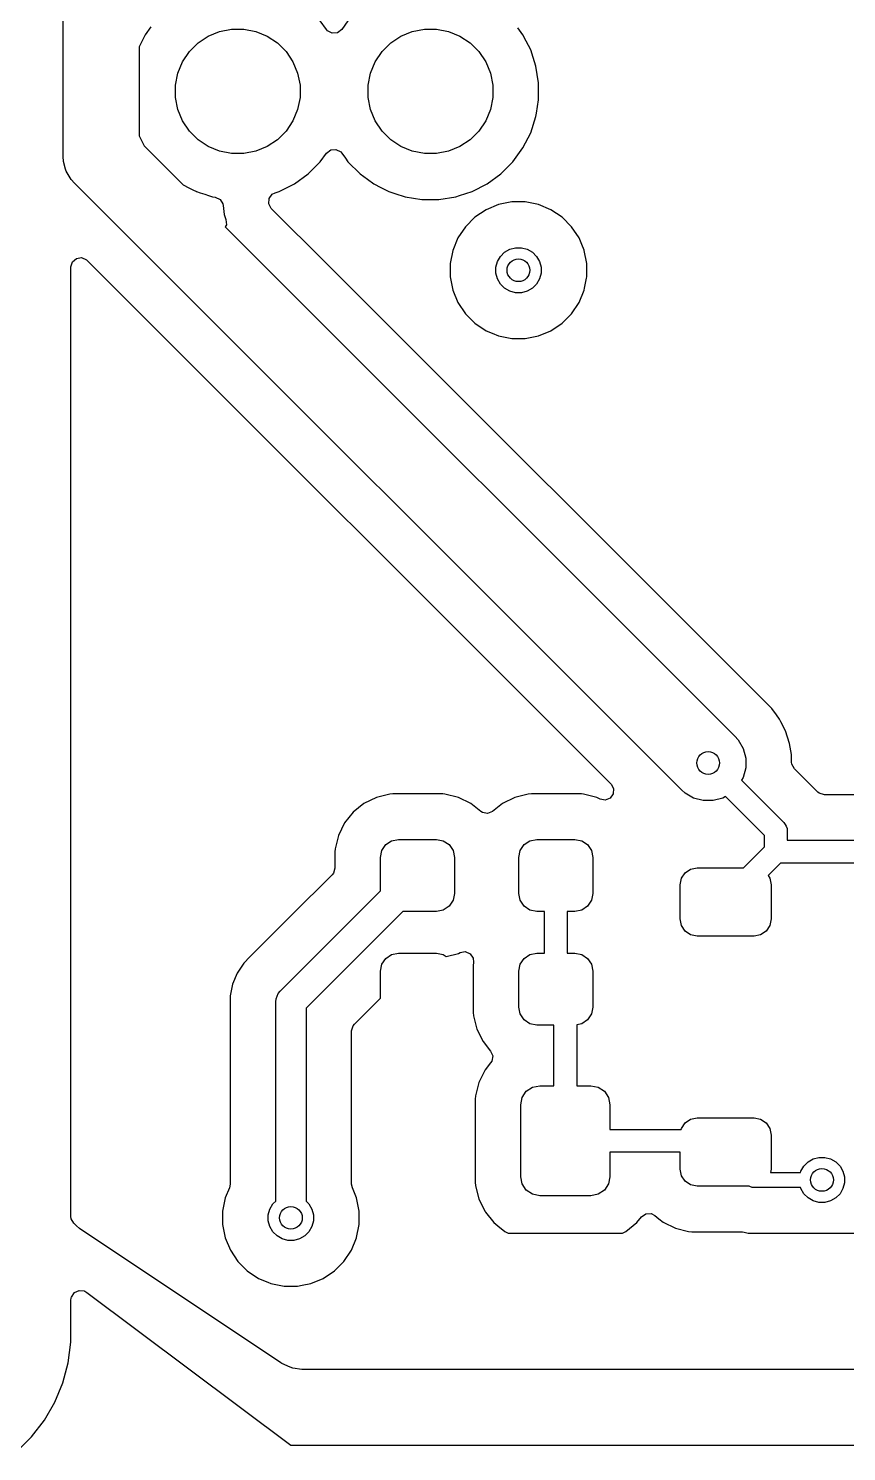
# Model space of a CAD drawing. Header units: inches. Extents: x 1.32 to 5.22, y -7.01 to -1.14.
# Drawn here: x 2.954 to 3.379, y -3.842 to -3.103 of the extents above; entities that cross this region are included whole.
import ezdxf

# ---------------------------------------------------------------- set-up
doc = ezdxf.new("R2010")
doc.units = ezdxf.units.IN
doc.header["$MEASUREMENT"] = 0
doc.layers.add('F.Cu', color=13, linetype='CONTINUOUS', true_color=0xc83434)

msp = doc.modelspace()

# ---------------------------------------------------------------- linework, layer by layer
at = {"layer": 'F.Cu', "linetype": 'CONTINUOUS'}
for p, q in [((2.97244, -3.16929), (2.97244, -2.84094)), ((3.01792, -3.10199), (3.01499, -3.10602)), ((3.05356, -3.10435), (3.05981, -3.10311)), ((3.05981, -3.10311), (3.06618, -3.10311)), ((3.06618, -3.10311), (3.07242, -3.10435)), ((3.10904, -3.10334), (3.1058, -3.09887)), ((3.10959, -3.10397), (3.10904, -3.10334)), ((3.11202, -3.10525), (3.10959, -3.10397)), ((3.11694, -3.10334), (3.11476, -3.10502)), ((3.12018, -3.09887), (3.11694, -3.10334)), ((3.15356, -3.10435), (3.15981, -3.10311)), ((3.15981, -3.10311), (3.16618, -3.10311)), ((3.16618, -3.10311), (3.17242, -3.10435)), ((3.21099, -3.10602), (3.2084, -3.10245)), ((3.01499, -3.10602), (3.01181, -3.11226)), ((3.01499, -3.10602), (3.01499, -3.10602)), ((3.03788, -3.11483), (3.04239, -3.11033)), ((3.04239, -3.11033), (3.04768, -3.10679)), ((3.04768, -3.10679), (3.05356, -3.10435)), ((3.07242, -3.10435), (3.0783, -3.10679)), ((3.0783, -3.10679), (3.0836, -3.11033)), ((3.0836, -3.11033), (3.0881, -3.11483)), ((3.11476, -3.10502), (3.11202, -3.10525)), ((3.13788, -3.11483), (3.14239, -3.11033)), ((3.14239, -3.11033), (3.14768, -3.10679)), ((3.14768, -3.10679), (3.15356, -3.10435)), ((3.17242, -3.10435), (3.1783, -3.10679)), ((3.1783, -3.10679), (3.1836, -3.11033)), ((3.1836, -3.11033), (3.1881, -3.11483)), ((3.21271, -3.10939), (3.21099, -3.10602)), ((3.215, -3.11389), (3.21271, -3.10939)), ((3.01181, -3.11226), (3.01181, -3.1586)), ((3.03435, -3.12012), (3.03788, -3.11483)), ((3.0881, -3.11483), (3.09164, -3.12012)), ((3.13435, -3.12012), (3.13788, -3.11483)), ((3.1881, -3.11483), (3.19164, -3.12012)), ((3.21628, -3.11782), (3.215, -3.11389)), ((3.215, -3.11389), (3.215, -3.11389)), ((3.215, -3.11389), (3.215, -3.11389)), ((3.21773, -3.12229), (3.21628, -3.11782)), ((3.03067, -3.13225), (3.03191, -3.126)), ((3.03191, -3.126), (3.03435, -3.12012)), ((3.09164, -3.12012), (3.09407, -3.126)), ((3.09407, -3.126), (3.09532, -3.13225)), ((3.13067, -3.13225), (3.13191, -3.126)), ((3.13191, -3.126), (3.13435, -3.12012)), ((3.19164, -3.12012), (3.19407, -3.126)), ((3.19407, -3.126), (3.19532, -3.13225)), ((3.21911, -3.13102), (3.21773, -3.12229)), ((3.03067, -3.13862), (3.03067, -3.13225)), ((3.09532, -3.13225), (3.09532, -3.13862)), ((3.13067, -3.13862), (3.13067, -3.13225)), ((3.19532, -3.13225), (3.19532, -3.13862)), ((3.21911, -3.13985), (3.21911, -3.13102)), ((3.03191, -3.14486), (3.03067, -3.13862)), ((3.09532, -3.13862), (3.09407, -3.14486)), ((3.13191, -3.14486), (3.13067, -3.13862)), ((3.19532, -3.13862), (3.19407, -3.14486)), ((3.21803, -3.14671), (3.21911, -3.13985)), ((3.03435, -3.15074), (3.03191, -3.14486)), ((3.09407, -3.14486), (3.09164, -3.15074)), ((3.13435, -3.15074), (3.13191, -3.14486)), ((3.19407, -3.14486), (3.19164, -3.15074)), ((3.21773, -3.14858), (3.21803, -3.14671)), ((3.03788, -3.15604), (3.03435, -3.15074)), ((3.09164, -3.15074), (3.0881, -3.15604)), ((3.13788, -3.15604), (3.13435, -3.15074)), ((3.19164, -3.15074), (3.1881, -3.15604)), ((3.215, -3.15698), (3.21773, -3.14858)), ((3.01181, -3.1586), (3.01286, -3.16066)), ((3.01286, -3.16066), (3.01374, -3.16239)), ((3.01374, -3.16239), (3.01444, -3.16377)), ((3.04239, -3.16054), (3.03788, -3.15604)), ((3.04768, -3.16408), (3.04239, -3.16054)), ((3.0836, -3.16054), (3.0783, -3.16408)), ((3.0881, -3.15604), (3.0836, -3.16054)), ((3.14239, -3.16054), (3.13788, -3.15604)), ((3.14768, -3.16408), (3.14239, -3.16054)), ((3.1836, -3.16054), (3.1783, -3.16408)), ((3.1881, -3.15604), (3.1836, -3.16054)), ((3.21099, -3.16485), (3.215, -3.15698)), ((2.97261, -3.17186), (2.97244, -3.16929)), ((3.01444, -3.16377), (3.03466, -3.18398)), ((3.05356, -3.16651), (3.04768, -3.16408)), ((3.05981, -3.16776), (3.05356, -3.16651)), ((3.06618, -3.16776), (3.05981, -3.16776)), ((3.07242, -3.16651), (3.06618, -3.16776)), ((3.0783, -3.16408), (3.07242, -3.16651)), ((3.1058, -3.17199), (3.10904, -3.16753)), ((3.10904, -3.16753), (3.11122, -3.16585)), ((3.11122, -3.16585), (3.11396, -3.16562)), ((3.11396, -3.16562), (3.11639, -3.1669)), ((3.11639, -3.1669), (3.11694, -3.16753)), ((3.11694, -3.16753), (3.11884, -3.17014)), ((3.11884, -3.17014), (3.12018, -3.17199)), ((3.15356, -3.16651), (3.14768, -3.16408)), ((3.15981, -3.16776), (3.15356, -3.16651)), ((3.16618, -3.16776), (3.15981, -3.16776)), ((3.17242, -3.16651), (3.16618, -3.16776)), ((3.1783, -3.16408), (3.17242, -3.16651)), ((3.2058, -3.17199), (3.21099, -3.16485)), ((2.97366, -3.17579), (2.97261, -3.17186)), ((2.97261, -3.17186), (2.97261, -3.17186)), ((2.97394, -3.17682), (2.97366, -3.17579)), ((2.97651, -3.18127), (2.97394, -3.17682)), ((3.09955, -3.17824), (3.1058, -3.17199)), ((3.12018, -3.17199), (3.12643, -3.17824)), ((3.19955, -3.17824), (3.2058, -3.17199)), ((2.97651, -3.18128), (2.97651, -3.18127)), ((2.97821, -3.18321), (2.97651, -3.18128)), ((3.29317, -3.49817), (2.97821, -3.18321)), ((3.03466, -3.18398), (3.03764, -3.1855)), ((3.08454, -3.18744), (3.09241, -3.18343)), ((3.09241, -3.18343), (3.09955, -3.17824)), ((3.12643, -3.17824), (3.12643, -3.17824)), ((3.12643, -3.17824), (3.13026, -3.18102)), ((3.13026, -3.18102), (3.13358, -3.18343)), ((3.13358, -3.18343), (3.1373, -3.18533)), ((3.18454, -3.18744), (3.19241, -3.18343)), ((3.19241, -3.18343), (3.19955, -3.17824)), ((3.03764, -3.1855), (3.0401, -3.18675)), ((3.0401, -3.18675), (3.04119, -3.18731)), ((3.04119, -3.18731), (3.04126, -3.18735)), ((3.04126, -3.18735), (3.0414, -3.18742)), ((3.0414, -3.18742), (3.04148, -3.18746)), ((3.04148, -3.18746), (3.04163, -3.1875)), ((3.04163, -3.1875), (3.04346, -3.1881)), ((3.04346, -3.1881), (3.04595, -3.18891)), ((3.04595, -3.18891), (3.04595, -3.18891)), ((3.04595, -3.18891), (3.04783, -3.18952)), ((3.04783, -3.18952), (3.04985, -3.19017)), ((3.04985, -3.19017), (3.05128, -3.1904)), ((3.05128, -3.1904), (3.05377, -3.19158)), ((3.05377, -3.19158), (3.05522, -3.19391)), ((3.07905, -3.19385), (3.07925, -3.1911)), ((3.07925, -3.1911), (3.0809, -3.1889)), ((3.0809, -3.1889), (3.08231, -3.18817)), ((3.08231, -3.18817), (3.08454, -3.18744)), ((3.1373, -3.18533), (3.14145, -3.18744)), ((3.14145, -3.18744), (3.14145, -3.18744)), ((3.14145, -3.18744), (3.14145, -3.18744)), ((3.14145, -3.18744), (3.14457, -3.18846)), ((3.14457, -3.18846), (3.14985, -3.19017)), ((3.14985, -3.19017), (3.15858, -3.19156)), ((3.15858, -3.19156), (3.15858, -3.19156)), ((3.15858, -3.19156), (3.16741, -3.19156)), ((3.16741, -3.19156), (3.17613, -3.19017)), ((3.17613, -3.19017), (3.178, -3.18957)), ((3.178, -3.18957), (3.18454, -3.18744)), ((3.05522, -3.19391), (3.05537, -3.1947)), ((3.05537, -3.1947), (3.05588, -3.19947)), ((3.05588, -3.19947), (3.05687, -3.20202)), ((3.08037, -3.19626), (3.07905, -3.19385)), ((3.10896, -3.22485), (3.08037, -3.19626)), ((3.19187, -3.19693), (3.18606, -3.20081)), ((3.19832, -3.19426), (3.19187, -3.19693)), ((3.19187, -3.19693), (3.19187, -3.19693)), ((3.20517, -3.19289), (3.19832, -3.19426)), ((3.19832, -3.19426), (3.19832, -3.19426)), ((3.21215, -3.19289), (3.20517, -3.19289)), ((3.20517, -3.19289), (3.20517, -3.19289)), ((3.219, -3.19426), (3.21215, -3.19289)), ((3.21215, -3.19289), (3.21215, -3.19289)), ((3.22545, -3.19693), (3.219, -3.19426)), ((3.219, -3.19426), (3.219, -3.19426)), ((3.23126, -3.20081), (3.22545, -3.19693)), ((3.22545, -3.19693), (3.22545, -3.19693)), ((3.0571, -3.20476), (3.05652, -3.20585)), ((3.05652, -3.20585), (3.32101, -3.47033)), ((3.05687, -3.20202), (3.0571, -3.20476)), ((3.18112, -3.20575), (3.17724, -3.21155)), ((3.18606, -3.20081), (3.18112, -3.20575)), ((3.18112, -3.20575), (3.18112, -3.20575)), ((3.18606, -3.20081), (3.18606, -3.20081)), ((3.2362, -3.20575), (3.23126, -3.20081)), ((3.23126, -3.20081), (3.23126, -3.20081)), ((3.24008, -3.21155), (3.2362, -3.20575)), ((3.2362, -3.20575), (3.2362, -3.20575)), ((3.17724, -3.21155), (3.17457, -3.21801)), ((3.17724, -3.21155), (3.17724, -3.21155)), ((3.24148, -3.21494), (3.24008, -3.21155)), ((3.24008, -3.21155), (3.24008, -3.21155)), ((2.97717, -3.22398), (2.97925, -3.22218)), ((2.97925, -3.22218), (2.98197, -3.22179)), ((2.98197, -3.22179), (2.98448, -3.22293)), ((3.17457, -3.21801), (3.17321, -3.22485)), ((3.17457, -3.21801), (3.17457, -3.21801)), ((3.19775, -3.22383), (3.19929, -3.22116)), ((3.19929, -3.22116), (3.20147, -3.21898)), ((3.20147, -3.21898), (3.20414, -3.21743)), ((3.20414, -3.21743), (3.20712, -3.21664)), ((3.20712, -3.21664), (3.2102, -3.21664)), ((3.2102, -3.21664), (3.21318, -3.21743)), ((3.21318, -3.21743), (3.21585, -3.21898)), ((3.21585, -3.21898), (3.21803, -3.22116)), ((3.21803, -3.22116), (3.21957, -3.22383)), ((3.24275, -3.21799), (3.24148, -3.21494)), ((3.24275, -3.21801), (3.24275, -3.21799)), ((3.24411, -3.22485), (3.24275, -3.21801)), ((3.24275, -3.21801), (3.24275, -3.21801)), ((2.9764, -3.22662), (2.97717, -3.22398)), ((2.9764, -3.7197), (2.9764, -3.22662)), ((2.98448, -3.22293), (2.98473, -3.22317)), ((2.98473, -3.22317), (3.25673, -3.49517)), ((3.34013, -3.45603), (3.10896, -3.22485)), ((3.17321, -3.22485), (3.17321, -3.23184)), ((3.19695, -3.2268), (3.19775, -3.22383)), ((3.19695, -3.22989), (3.19695, -3.2268)), ((3.21957, -3.22383), (3.22037, -3.2268)), ((3.22037, -3.2268), (3.22037, -3.22989)), ((3.24411, -3.23184), (3.24411, -3.22485)), ((3.24411, -3.22485), (3.24411, -3.22485)), ((3.24411, -3.22485), (3.24411, -3.22485)), ((3.17321, -3.23184), (3.17457, -3.23869)), ((3.19775, -3.23287), (3.19695, -3.22989)), ((3.19929, -3.23554), (3.19775, -3.23287)), ((3.20147, -3.23772), (3.19929, -3.23554)), ((3.21803, -3.23554), (3.21585, -3.23772)), ((3.21957, -3.23287), (3.21803, -3.23554)), ((3.22037, -3.22989), (3.21957, -3.23287)), ((3.24295, -3.23769), (3.244, -3.2324)), ((3.244, -3.2324), (3.24411, -3.23184)), ((3.17457, -3.23869), (3.17457, -3.23869)), ((3.17457, -3.23869), (3.17724, -3.24514)), ((3.20414, -3.23926), (3.20147, -3.23772)), ((3.20712, -3.24006), (3.20414, -3.23926)), ((3.2102, -3.24006), (3.20712, -3.24006)), ((3.21318, -3.23926), (3.2102, -3.24006)), ((3.21585, -3.23772), (3.21318, -3.23926)), ((3.24008, -3.24514), (3.24275, -3.23869)), ((3.24275, -3.23869), (3.24295, -3.23769)), ((3.17724, -3.24514), (3.17724, -3.24514)), ((3.17724, -3.24514), (3.18112, -3.25095)), ((3.18112, -3.25095), (3.18112, -3.25095)), ((3.18112, -3.25095), (3.18606, -3.25588)), ((3.23126, -3.25588), (3.2362, -3.25095)), ((3.2362, -3.25095), (3.24008, -3.24514)), ((3.18606, -3.25588), (3.18606, -3.25588)), ((3.18606, -3.25588), (3.19187, -3.25976)), ((3.22545, -3.25976), (3.23126, -3.25588)), ((3.19187, -3.25976), (3.19187, -3.25976)), ((3.19187, -3.25976), (3.19496, -3.26104)), ((3.19496, -3.26104), (3.19832, -3.26244)), ((3.19832, -3.26244), (3.19832, -3.26244)), ((3.19832, -3.26244), (3.19832, -3.26244)), ((3.19832, -3.26244), (3.20517, -3.2638)), ((3.20517, -3.2638), (3.20517, -3.2638)), ((3.20517, -3.2638), (3.20517, -3.2638)), ((3.20517, -3.2638), (3.21215, -3.2638)), ((3.21215, -3.2638), (3.21551, -3.26313)), ((3.21215, -3.2638), (3.21215, -3.2638)), ((3.21551, -3.26313), (3.219, -3.26244)), ((3.219, -3.26244), (3.22545, -3.25976)), ((3.219, -3.26244), (3.219, -3.26244)), ((3.219, -3.26244), (3.219, -3.26244)), ((3.3425, -3.45929), (3.34013, -3.45603)), ((3.34414, -3.46154), (3.3425, -3.45929)), ((3.34483, -3.46289), (3.34414, -3.46154)), ((3.34414, -3.46154), (3.34414, -3.46154)), ((3.34414, -3.46154), (3.34414, -3.46154)), ((3.34724, -3.46762), (3.34483, -3.46289)), ((3.32101, -3.47033), (3.3227, -3.47227)), ((3.3227, -3.47227), (3.32527, -3.47672)), ((3.34935, -3.47411), (3.34724, -3.46762)), ((3.34724, -3.46762), (3.34724, -3.46762)), ((3.34724, -3.46762), (3.34724, -3.46762)), ((3.32527, -3.47672), (3.3266, -3.48168)), ((3.35026, -3.4799), (3.34935, -3.47411)), ((3.35041, -3.48084), (3.35026, -3.4799)), ((3.35041, -3.48377), (3.35041, -3.48084)), ((3.3266, -3.48682), (3.32527, -3.49179)), ((3.3266, -3.48168), (3.3266, -3.48682)), ((3.35052, -3.48481), (3.35041, -3.48377)), ((3.35184, -3.48722), (3.35052, -3.48481)), ((3.36396, -3.49934), (3.35184, -3.48722)), ((3.25673, -3.49517), (3.25805, -3.49758)), ((3.32527, -3.49179), (3.32443, -3.49324)), ((3.32443, -3.49324), (3.3464, -3.51521)), ((3.13491, -3.50212), (3.12849, -3.50531)), ((3.14188, -3.50038), (3.13491, -3.50212)), ((3.13491, -3.50212), (3.13491, -3.50212)), ((3.14349, -3.50028), (3.14188, -3.50038)), ((3.14188, -3.50038), (3.14188, -3.50038)), ((3.16891, -3.50028), (3.14349, -3.50028)), ((3.14349, -3.50028), (3.14349, -3.50028)), ((3.16945, -3.50031), (3.16891, -3.50028)), ((3.16891, -3.50028), (3.16891, -3.50028)), ((3.17052, -3.50038), (3.16945, -3.50031)), ((3.17749, -3.50212), (3.17052, -3.50038)), ((3.17052, -3.50038), (3.17052, -3.50038)), ((3.18392, -3.50531), (3.17749, -3.50212)), ((3.17749, -3.50212), (3.17749, -3.50212)), ((3.20676, -3.50212), (3.20034, -3.50531)), ((3.21373, -3.50038), (3.20676, -3.50212)), ((3.20676, -3.50212), (3.20676, -3.50212)), ((3.21534, -3.50028), (3.21373, -3.50038)), ((3.21373, -3.50038), (3.21373, -3.50038)), ((3.24076, -3.50028), (3.21534, -3.50028)), ((3.21534, -3.50028), (3.21534, -3.50028)), ((3.2413, -3.50031), (3.24076, -3.50028)), ((3.24076, -3.50028), (3.24076, -3.50028)), ((3.24237, -3.50038), (3.2413, -3.50031)), ((3.24934, -3.50212), (3.24237, -3.50038)), ((3.24237, -3.50038), (3.24237, -3.50038)), ((3.25111, -3.503), (3.24934, -3.50212)), ((3.24934, -3.50212), (3.24934, -3.50212)), ((3.24934, -3.50212), (3.24934, -3.50212)), ((3.25363, -3.50349), (3.25111, -3.503)), ((3.25621, -3.50253), (3.25363, -3.50349)), ((3.25785, -3.50033), (3.25621, -3.50253)), ((3.25805, -3.49758), (3.25785, -3.50033)), ((3.2951, -3.49987), (3.29317, -3.49817)), ((3.29955, -3.50244), (3.2951, -3.49987)), ((3.30452, -3.50377), (3.29955, -3.50244)), ((3.31462, -3.50244), (3.30966, -3.50377)), ((3.31608, -3.5016), (3.31462, -3.50244)), ((3.33632, -3.52184), (3.31608, -3.5016)), ((3.36477, -3.49999), (3.36396, -3.49934)), ((3.36741, -3.50077), (3.36477, -3.49999)), ((3.69228, -3.50077), (3.36741, -3.50077)), ((3.12289, -3.5098), (3.1184, -3.51539)), ((3.12849, -3.50531), (3.12289, -3.5098)), ((3.12289, -3.5098), (3.12289, -3.5098)), ((3.12849, -3.50531), (3.12849, -3.50531)), ((3.18907, -3.50945), (3.18392, -3.50531)), ((3.18392, -3.50531), (3.18392, -3.50531)), ((3.18994, -3.51), (3.18907, -3.50945)), ((3.19264, -3.5105), (3.18994, -3.51)), ((3.19518, -3.50945), (3.19264, -3.5105)), ((3.20034, -3.50531), (3.19518, -3.50945)), ((3.20034, -3.50531), (3.20034, -3.50531)), ((3.30966, -3.50377), (3.30452, -3.50377)), ((3.1184, -3.51539), (3.11521, -3.52182)), ((3.1184, -3.51539), (3.1184, -3.51539)), ((3.3464, -3.51521), (3.34713, -3.51611)), ((3.34713, -3.51611), (3.3475, -3.51699)), ((3.3475, -3.51699), (3.34802, -3.51824)), ((3.11521, -3.52182), (3.11348, -3.52879)), ((3.11521, -3.52182), (3.11521, -3.52182)), ((3.13975, -3.52666), (3.14278, -3.52463)), ((3.14278, -3.52463), (3.14636, -3.52392)), ((3.14636, -3.52392), (3.16604, -3.52392)), ((3.16604, -3.52392), (3.16962, -3.52463)), ((3.16962, -3.52463), (3.17266, -3.52666)), ((3.2116, -3.52666), (3.21463, -3.52463)), ((3.21463, -3.52463), (3.21821, -3.52392)), ((3.21821, -3.52392), (3.23789, -3.52392)), ((3.23789, -3.52392), (3.24147, -3.52463)), ((3.24147, -3.52463), (3.24451, -3.52666)), ((3.33632, -3.52787), (3.33632, -3.52184)), ((3.34802, -3.51824), (3.34813, -3.51939)), ((3.34813, -3.51939), (3.34813, -3.52441)), ((3.34813, -3.52441), (3.68937, -3.52441)), ((3.11348, -3.52879), (3.11337, -3.5304)), ((3.11337, -3.5304), (3.11337, -3.53886)), ((3.13701, -3.53327), (3.13772, -3.52969)), ((3.13772, -3.52969), (3.13975, -3.52666)), ((3.17266, -3.52666), (3.17468, -3.52969)), ((3.17468, -3.52969), (3.17539, -3.53327)), ((3.20886, -3.53327), (3.20957, -3.52969)), ((3.20957, -3.52969), (3.2116, -3.52666)), ((3.24451, -3.52666), (3.24653, -3.52969)), ((3.24653, -3.52969), (3.24724, -3.53327)), ((3.32551, -3.53868), (3.33632, -3.52787)), ((3.11337, -3.53886), (3.11259, -3.5415)), ((3.13701, -3.55068), (3.13701, -3.53327)), ((3.17539, -3.53327), (3.17539, -3.55197)), ((3.20886, -3.55197), (3.20886, -3.53327)), ((3.24724, -3.53327), (3.24724, -3.55197)), ((3.29511, -3.54128), (3.29799, -3.53936)), ((3.29799, -3.53936), (3.30138, -3.53868)), ((3.30138, -3.53868), (3.32551, -3.53868)), ((3.34467, -3.53622), (3.33815, -3.54274)), ((3.68692, -3.53622), (3.34467, -3.53622)), ((3.11194, -3.54231), (3.09095, -3.5633)), ((3.11259, -3.5415), (3.11194, -3.54231)), ((3.29252, -3.54754), (3.29319, -3.54415)), ((3.29319, -3.54415), (3.29511, -3.54128)), ((3.33815, -3.54274), (3.33909, -3.54415)), ((3.33909, -3.54415), (3.33976, -3.54754)), ((3.08498, -3.6027), (3.13701, -3.55068)), ((3.17539, -3.55197), (3.17468, -3.55555)), ((3.20957, -3.55555), (3.20886, -3.55197)), ((3.24724, -3.55197), (3.24653, -3.55555)), ((3.29252, -3.56526), (3.29252, -3.54754)), ((3.33976, -3.54754), (3.33976, -3.56526)), ((3.14864, -3.56132), (3.09843, -3.61153)), ((3.16604, -3.56132), (3.14864, -3.56132)), ((3.16962, -3.56061), (3.16604, -3.56132)), ((3.17266, -3.55858), (3.16962, -3.56061)), ((3.17468, -3.55555), (3.17266, -3.55858)), ((3.2116, -3.55858), (3.20957, -3.55555)), ((3.21463, -3.56061), (3.2116, -3.55858)), ((3.21821, -3.56132), (3.21463, -3.56061)), ((3.22215, -3.56132), (3.21821, -3.56132)), ((3.22215, -3.58297), (3.22215, -3.56132)), ((3.23789, -3.56132), (3.23396, -3.56132)), ((3.23396, -3.56132), (3.23396, -3.58297)), ((3.24147, -3.56061), (3.23789, -3.56132)), ((3.24451, -3.55858), (3.24147, -3.56061)), ((3.24653, -3.55555), (3.24451, -3.55858)), ((3.09095, -3.5633), (3.07046, -3.58379)), ((3.29319, -3.56865), (3.29252, -3.56526)), ((3.29511, -3.57152), (3.29319, -3.56865)), ((3.33909, -3.56865), (3.33717, -3.57152)), ((3.33976, -3.56526), (3.33909, -3.56865)), ((3.29799, -3.57344), (3.29511, -3.57152)), ((3.30138, -3.57411), (3.29799, -3.57344)), ((3.33091, -3.57411), (3.30138, -3.57411)), ((3.3343, -3.57344), (3.33091, -3.57411)), ((3.33717, -3.57152), (3.3343, -3.57344)), ((3.07046, -3.58379), (3.06929, -3.58496)), ((3.13975, -3.58571), (3.14278, -3.58368)), ((3.14278, -3.58368), (3.14636, -3.58297)), ((3.14636, -3.58297), (3.16604, -3.58297)), ((3.16604, -3.58297), (3.16962, -3.58368)), ((3.16962, -3.58368), (3.17114, -3.5847)), ((3.17114, -3.5847), (3.17749, -3.58312)), ((3.17749, -3.58312), (3.17834, -3.5827)), ((3.17834, -3.5827), (3.18104, -3.58222)), ((3.18104, -3.58222), (3.18358, -3.58328)), ((3.18358, -3.58328), (3.18514, -3.58555)), ((3.2116, -3.58571), (3.21463, -3.58368)), ((3.21463, -3.58368), (3.21821, -3.58297)), ((3.21821, -3.58297), (3.22215, -3.58297)), ((3.23396, -3.58297), (3.23789, -3.58297)), ((3.23789, -3.58297), (3.24147, -3.58368)), ((3.24147, -3.58368), (3.24451, -3.58571)), ((3.06607, -3.58818), (3.06262, -3.59334)), ((3.06929, -3.58496), (3.06607, -3.58818)), ((3.13701, -3.59232), (3.13772, -3.58874)), ((3.13772, -3.58874), (3.13975, -3.58571)), ((3.18514, -3.58555), (3.18531, -3.58763)), ((3.18533, -3.58784), (3.18522, -3.58945)), ((3.18522, -3.58945), (3.18522, -3.61389)), ((3.18531, -3.58763), (3.18534, -3.58763)), ((3.18534, -3.58763), (3.18533, -3.58782)), ((3.18533, -3.58782), (3.18533, -3.58783)), ((3.18533, -3.58783), (3.18533, -3.58784)), ((3.20886, -3.59232), (3.20957, -3.58874)), ((3.20957, -3.58874), (3.2116, -3.58571)), ((3.24451, -3.58571), (3.24653, -3.58874)), ((3.24653, -3.58874), (3.24724, -3.59232)), ((3.06025, -3.59908), (3.05904, -3.60516)), ((3.06262, -3.59334), (3.06025, -3.59907)), ((3.06025, -3.59907), (3.06025, -3.59908)), ((3.06262, -3.59334), (3.06262, -3.59334)), ((3.13701, -3.60638), (3.13701, -3.59232)), ((3.20886, -3.61102), (3.20886, -3.59232)), ((3.24724, -3.59232), (3.24724, -3.61102)), ((3.05904, -3.60516), (3.05904, -3.70294)), ((3.08283, -3.60673), (3.084, -3.60389)), ((3.084, -3.60389), (3.08498, -3.6027)), ((3.1235, -3.61989), (3.13701, -3.60638)), ((3.08268, -3.60827), (3.08283, -3.60673)), ((3.08268, -3.71179), (3.08268, -3.60827)), ((3.09843, -3.61153), (3.09843, -3.71179)), ((3.18522, -3.61389), (3.18522, -3.61389)), ((3.18522, -3.61389), (3.18533, -3.6155)), ((3.20957, -3.6146), (3.20886, -3.61102)), ((3.24724, -3.61102), (3.24653, -3.6146)), ((3.12207, -3.62334), (3.12284, -3.6207)), ((3.12284, -3.6207), (3.1235, -3.61989)), ((3.18533, -3.6155), (3.18533, -3.6155)), ((3.18533, -3.6155), (3.18706, -3.62247)), ((3.2116, -3.61764), (3.20957, -3.6146)), ((3.21463, -3.61966), (3.2116, -3.61764)), ((3.21821, -3.62037), (3.21463, -3.61966)), ((3.22707, -3.62037), (3.21821, -3.62037)), ((3.22707, -3.65187), (3.22707, -3.62037)), ((3.24147, -3.61966), (3.23888, -3.62018)), ((3.23888, -3.62018), (3.23888, -3.65187)), ((3.24451, -3.61764), (3.24147, -3.61966)), ((3.24653, -3.6146), (3.24451, -3.61764)), ((3.12207, -3.70294), (3.12207, -3.62334)), ((3.18706, -3.62247), (3.18706, -3.62247)), ((3.18706, -3.62247), (3.19025, -3.6289)), ((3.19025, -3.6289), (3.19025, -3.6289)), ((3.19025, -3.6289), (3.19025, -3.6289)), ((3.19025, -3.6289), (3.19422, -3.63384)), ((3.19422, -3.63384), (3.19527, -3.63638)), ((3.19422, -3.63995), (3.19131, -3.64357)), ((3.19477, -3.63908), (3.19422, -3.63995)), ((3.19527, -3.63638), (3.19477, -3.63908)), ((3.18807, -3.6501), (3.18631, -3.65717)), ((3.19131, -3.64357), (3.18807, -3.6501)), ((3.18807, -3.6501), (3.18807, -3.6501)), ((3.18631, -3.65717), (3.1862, -3.6588)), ((3.20984, -3.66171), (3.21059, -3.65795)), ((3.21059, -3.65795), (3.21273, -3.65475)), ((3.21273, -3.65475), (3.21592, -3.65262)), ((3.21592, -3.65262), (3.21969, -3.65187)), ((3.21969, -3.65187), (3.22707, -3.65187)), ((3.23888, -3.65187), (3.24626, -3.65187)), ((3.24626, -3.65187), (3.25003, -3.65262)), ((3.25003, -3.65262), (3.25322, -3.65475)), ((3.25322, -3.65475), (3.25535, -3.65795)), ((3.25535, -3.65795), (3.2561, -3.66171)), ((3.1862, -3.6588), (3.1862, -3.70203)), ((3.20984, -3.69911), (3.20984, -3.66171)), ((3.2561, -3.66171), (3.2561, -3.67451)), ((3.29319, -3.67407), (3.29511, -3.6712)), ((3.29511, -3.6712), (3.29799, -3.66928)), ((3.29799, -3.66928), (3.30138, -3.6686)), ((3.30138, -3.6686), (3.33091, -3.6686)), ((3.33091, -3.6686), (3.3343, -3.66928)), ((3.3343, -3.66928), (3.33717, -3.6712)), ((3.33717, -3.6712), (3.33909, -3.67407)), ((3.2561, -3.67451), (3.29311, -3.67451)), ((3.29311, -3.67451), (3.29319, -3.67407)), ((3.33909, -3.67407), (3.33976, -3.67746)), ((3.33976, -3.67746), (3.33976, -3.69518)), ((3.29252, -3.68632), (3.2561, -3.68632)), ((3.2561, -3.68632), (3.2561, -3.69911)), ((3.29252, -3.69518), (3.29252, -3.68632)), ((3.29319, -3.69857), (3.29252, -3.69518)), ((3.33976, -3.69518), (3.33943, -3.69685)), ((3.35523, -3.69627), (3.35677, -3.6936)), ((3.35677, -3.6936), (3.35895, -3.69142)), ((3.35895, -3.69142), (3.36162, -3.68988)), ((3.36162, -3.68988), (3.3646, -3.68908)), ((3.3646, -3.68908), (3.36768, -3.68908)), ((3.36768, -3.68908), (3.37066, -3.68988)), ((3.37066, -3.68988), (3.37333, -3.69142)), ((3.37333, -3.69142), (3.37551, -3.6936)), ((3.37551, -3.6936), (3.37705, -3.69627)), ((3.1862, -3.70203), (3.18631, -3.70366)), ((3.21059, -3.70288), (3.20984, -3.69911)), ((3.2561, -3.69911), (3.25535, -3.70288)), ((3.29511, -3.70144), (3.29319, -3.69857)), ((3.29799, -3.70336), (3.29511, -3.70144)), ((3.33943, -3.69685), (3.35507, -3.69685)), ((3.35507, -3.69685), (3.35523, -3.69627)), ((3.37705, -3.69627), (3.37785, -3.69925)), ((3.37785, -3.70233), (3.37705, -3.70531)), ((3.37785, -3.69925), (3.37785, -3.70233)), ((3.05866, -3.70481), (3.05646, -3.71013)), ((3.05904, -3.70294), (3.05866, -3.70481)), ((3.12244, -3.70481), (3.12207, -3.70294)), ((3.12464, -3.71013), (3.12244, -3.70481)), ((3.18631, -3.70366), (3.18807, -3.71073)), ((3.21273, -3.70607), (3.21059, -3.70288)), ((3.21592, -3.70821), (3.21273, -3.70607)), ((3.21969, -3.70896), (3.21592, -3.70821)), ((3.24626, -3.70896), (3.21969, -3.70896)), ((3.25003, -3.70821), (3.24626, -3.70896)), ((3.25322, -3.70607), (3.25003, -3.70821)), ((3.25535, -3.70288), (3.25322, -3.70607)), ((3.30138, -3.70404), (3.29799, -3.70336)), ((3.32839, -3.70404), (3.30138, -3.70404)), ((3.32842, -3.70406), (3.32839, -3.70404)), ((3.3288, -3.70422), (3.32842, -3.70406)), ((3.32984, -3.70465), (3.3288, -3.70422)), ((3.33061, -3.70472), (3.32984, -3.70465)), ((3.35507, -3.70472), (3.33061, -3.70472)), ((3.35523, -3.70531), (3.35507, -3.70472)), ((3.35677, -3.70798), (3.35523, -3.70531)), ((3.35895, -3.71016), (3.35677, -3.70798)), ((3.37551, -3.70798), (3.37333, -3.71016)), ((3.37705, -3.70531), (3.37551, -3.70798)), ((3.05646, -3.71013), (3.0551, -3.71698)), ((3.0551, -3.71698), (3.0551, -3.72396)), ((3.05646, -3.71013), (3.05646, -3.71013)), ((3.07884, -3.71893), (3.07964, -3.71595)), ((3.07964, -3.71595), (3.08118, -3.71328)), ((3.08118, -3.71328), (3.08268, -3.71179)), ((3.09843, -3.71179), (3.09992, -3.71328)), ((3.09992, -3.71328), (3.10146, -3.71595)), ((3.10146, -3.71595), (3.10226, -3.71893)), ((3.126, -3.71698), (3.12464, -3.71013)), ((3.12464, -3.71013), (3.12464, -3.71013)), ((3.126, -3.72396), (3.126, -3.71698)), ((3.126, -3.71698), (3.126, -3.71698)), ((3.18807, -3.71073), (3.18807, -3.71073)), ((3.18807, -3.71073), (3.19131, -3.71725)), ((3.19131, -3.71725), (3.19131, -3.71725)), ((3.19131, -3.71725), (3.19131, -3.71725)), ((3.19131, -3.71725), (3.19157, -3.71758)), ((3.36162, -3.7117), (3.35895, -3.71016)), ((3.3646, -3.7125), (3.36162, -3.7117)), ((3.36768, -3.7125), (3.3646, -3.7125)), ((3.37066, -3.7117), (3.36768, -3.7125)), ((3.37333, -3.71016), (3.37066, -3.7117)), ((2.97655, -3.7209), (2.9764, -3.7197)), ((2.97795, -3.72327), (2.97655, -3.7209)), ((2.97935, -3.72458), (2.97795, -3.72327)), ((2.98091, -3.72604), (2.97935, -3.72458)), ((3.0551, -3.72396), (3.05646, -3.73081)), ((3.07884, -3.72201), (3.07884, -3.71893)), ((3.07964, -3.72499), (3.07884, -3.72201)), ((3.10226, -3.72201), (3.10146, -3.72499)), ((3.10226, -3.71893), (3.10226, -3.72201)), ((3.12466, -3.73073), (3.126, -3.72396)), ((3.126, -3.72396), (3.126, -3.72396)), ((3.19157, -3.71758), (3.19587, -3.72293)), ((3.19587, -3.72293), (3.19793, -3.72458)), ((3.19793, -3.72458), (3.20155, -3.72749)), ((3.2644, -3.72749), (3.27008, -3.72293)), ((3.27008, -3.72293), (3.27249, -3.71992)), ((3.27249, -3.71992), (3.27475, -3.71835)), ((3.27475, -3.71835), (3.2775, -3.71825)), ((3.2775, -3.71825), (3.27936, -3.71918)), ((3.27936, -3.71918), (3.2815, -3.7209)), ((3.2815, -3.7209), (3.28377, -3.72272)), ((3.28377, -3.72272), (3.2901, -3.72586)), ((2.98154, -3.72654), (2.98091, -3.72604)), ((3.01399, -3.74817), (2.98154, -3.72654)), ((3.05646, -3.73081), (3.05646, -3.73081)), ((3.05646, -3.73081), (3.05913, -3.73727)), ((3.08118, -3.72766), (3.07964, -3.72499)), ((3.08336, -3.72984), (3.08118, -3.72766)), ((3.08603, -3.73138), (3.08336, -3.72984)), ((3.08901, -3.73218), (3.08603, -3.73138)), ((3.09209, -3.73218), (3.08901, -3.73218)), ((3.09507, -3.73138), (3.09209, -3.73218)), ((3.09774, -3.72984), (3.09507, -3.73138)), ((3.09992, -3.72766), (3.09774, -3.72984)), ((3.10146, -3.72499), (3.09992, -3.72766)), ((3.12197, -3.73727), (3.12464, -3.73081)), ((3.12464, -3.73081), (3.12466, -3.73073)), ((3.20155, -3.72749), (3.20326, -3.72835)), ((3.20326, -3.72835), (3.26268, -3.72835)), ((3.26268, -3.72835), (3.2644, -3.72749)), ((3.2901, -3.72586), (3.29696, -3.72757)), ((3.29696, -3.72757), (3.29855, -3.72768)), ((3.29855, -3.72768), (3.32395, -3.72768)), ((3.32395, -3.72768), (3.3249, -3.72777)), ((3.3249, -3.72777), (3.32584, -3.72796)), ((3.32584, -3.72796), (3.32779, -3.72835)), ((3.32779, -3.72835), (3.38871, -3.72835)), ((3.05913, -3.73727), (3.05913, -3.73727)), ((3.05913, -3.73727), (3.06301, -3.74307)), ((3.11809, -3.74307), (3.12197, -3.73727)), ((3.06301, -3.74307), (3.06301, -3.74307)), ((3.06301, -3.74307), (3.06795, -3.74801)), ((3.11315, -3.74801), (3.11809, -3.74307)), ((3.08529, -3.79571), (3.01399, -3.74817)), ((3.06795, -3.74801), (3.06795, -3.74801)), ((3.06795, -3.74801), (3.07376, -3.75189)), ((3.07376, -3.75189), (3.07376, -3.75189)), ((3.07376, -3.75189), (3.07856, -3.75388)), ((3.07856, -3.75388), (3.08021, -3.75456)), ((3.10089, -3.75456), (3.10734, -3.75189)), ((3.10734, -3.75189), (3.11315, -3.74801)), ((2.9766, -3.76206), (2.97674, -3.76158)), ((2.97674, -3.76158), (2.97822, -3.75926)), ((2.97822, -3.75926), (2.98073, -3.75812)), ((2.98073, -3.75812), (2.98329, -3.75844)), ((2.98329, -3.75844), (2.98364, -3.75859)), ((2.98364, -3.75859), (2.9847, -3.75919)), ((2.9847, -3.75919), (3.09055, -3.83858)), ((3.08021, -3.75456), (3.08021, -3.75456)), ((3.08021, -3.75456), (3.08021, -3.75456)), ((3.08021, -3.75456), (3.08706, -3.75593)), ((3.08706, -3.75593), (3.08706, -3.75593)), ((3.08706, -3.75593), (3.08706, -3.75593)), ((3.08706, -3.75593), (3.09404, -3.75593)), ((3.09404, -3.75593), (3.09633, -3.75547)), ((3.09404, -3.75593), (3.09404, -3.75593)), ((3.09633, -3.75547), (3.10089, -3.75456)), ((3.10089, -3.75456), (3.10089, -3.75456)), ((3.10089, -3.75456), (3.10089, -3.75456)), ((2.9764, -3.76343), (2.9766, -3.76206)), ((2.9764, -3.78495), (2.9764, -3.76343)), ((2.97498, -3.7957), (2.9764, -3.78495)), ((2.97218, -3.80617), (2.97498, -3.7957)), ((3.08592, -3.79606), (3.08529, -3.79571)), ((3.09015, -3.79806), (3.08592, -3.79606)), ((3.09152, -3.79847), (3.09015, -3.79806)), ((3.09616, -3.79916), (3.09152, -3.79847)), ((3.09687, -3.79921), (3.09616, -3.79916)), ((3.75888, -3.79921), (3.09687, -3.79921)), ((2.96803, -3.81618), (2.97218, -3.80617)), ((2.96261, -3.82557), (2.96803, -3.81618)), ((2.95601, -3.83417), (2.96261, -3.82557)), ((2.94834, -3.84184), (2.95601, -3.83417)), ((3.09055, -3.83858), (3.42472, -3.83858))]:
    msp.add_line(p, q, dxfattribs=at)
at = {"layer": 'F.Cu'}
for centre in [(3.20866, -3.22835), (3.30709, -3.48425), (3.36614, -3.70079), (3.09055, -3.72047)]:
    msp.add_circle(centre, 0.00591, dxfattribs=at)

doc.saveas('drawing.dxf')
